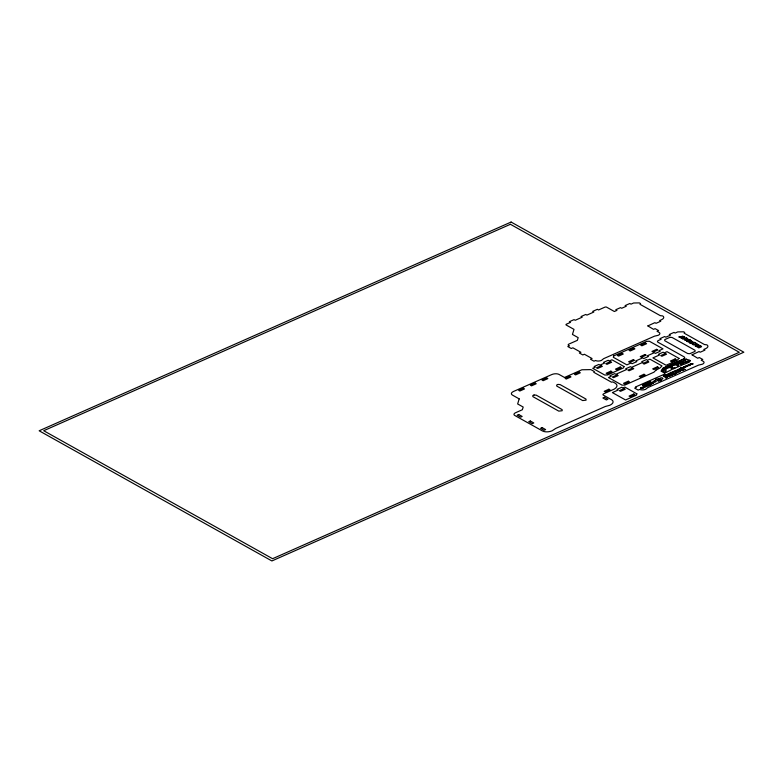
<?xml version="1.0" encoding="UTF-8"?>
<svg xmlns="http://www.w3.org/2000/svg" width="783" height="783" viewBox="0 0 783 783"><rect width="100%" height="100%" fill="white"/><g stroke="black" fill="none" stroke-linecap="round" stroke-linejoin="round"><path stroke-width="1.17" d="M671.305 372.532L672.489 372.542M701.548 346.722L699.64 347.016M642.589 384.962L644.292 385.089M644.252 385.305L644.399 385.324M699.17 347.231L698.671 347.906L699.513 347.525A2.046 0.969 -6.5 0 0 699.679 347.212M649.528 382.368L650.33 381.928L649.782 382.29M682.864 368.255L680.985 368.01M677.246 372.454L676.532 372.747M680.672 370.936L679.957 371.23M640.523 387.957L641.443 387.487L642.804 388.241L641.943 388.593L642.549 388.26L640.778 387.888M670.786 372.258L671.07 372.179M680.965 367.756L681.856 367.481L681.2 367.707M700.991 346.742L699.072 346.38L700.11 345.92L701.059 346.507M679.282 336.563C676.15 338.373 688.267 334.987 679.859 336.876M642.481 384.884L644.399 384.952M669.25 374.284L669.005 374.333M679.487 369.772L678.019 369.645M684.929 366.845L686.211 366.806M683.765 369.968L682.678 369.958M665.11 375.223L666.264 375.253M666.108 376.956L667.253 376.995M684.978 366.434L686.133 366.464M682.639 369.645L683.784 369.684M648.07 382.975L647.061 382.838L648.755 382.642M686.27 338.256L685.233 339.108L684.45 338.657L685.624 338.393A5.021 2.378 -6.5 0 0 686.348 338.197M693.855 342.504L692.818 343.346L692.035 342.905L693.209 342.641A5.021 2.378 -6.5 0 0 693.934 342.445M667.302 377.357L666.03 377.357M648.236 382.985L648.853 382.691M666.294 375.625L665.041 375.625M665.021 375.155L666.108 375.145M666.02 376.887L667.331 376.868M684.89 366.366L686.211 366.346M682.551 369.576L683.872 369.556M641.208 388.28L642.031 387.967M669.171 376.427L667.703 376.153L668.525 376.457M689.216 364.438L690.322 364.643M674.995 373.002L676.052 373.129M671.569 375.223L671.325 375.174A1.419 0.675 -6.5 0 0 671.011 375.253A1.909 0.91 -6.5 0 1 670.708 375.331L670.14 375.155L671.119 374.92M647.903 384.629L649.763 385.167L648.706 385.539L649.508 385.177L648.344 384.531L647.884 385.256M683.95 367.814L682.903 367.746M644.683 383.973L644.81 384.786L646.455 384.453L645.035 383.817M649.929 381.556L651.29 382.31L650.281 382.711L651.035 382.329M666.264 374.607L667.126 375.243M675.602 370.476L676.297 371.015M676.16 370.232L677.011 370.868M680.652 368.245L681.513 368.881M686.994 365.446L687.68 365.974M687.533 365.201L688.198 365.573M691.614 364.017L690.626 364.428M679.879 369.263L680.642 369.282L680.035 369.312M689.529 364.995L690.312 365.005L689.706 365.044M646.2 384.463L645.241 384.835M649.019 383.22L648.187 382.319L649.704 383.014L649.078 383.288M668.144 375.047L667.126 374.48M692.935 364.085L691.918 363.508M652.102 382.77L653.462 383.523L651.387 383.249C653.11 385.716 648.618 382.28 651.681 384.159L651.162 383.181L653.159 383.494L652.542 383.171M649.812 383.876L648.823 384.316L649.87 383.758L651.231 384.512L649.998 384.962L650.976 384.531M673.302 373.677L674.163 374.303M678.91 371.201L679.595 371.729M642.589 387.458L643.695 387.702L642.442 387.419C640.102 386.919 645.926 388.897 643.244 386.685M641.943 387.918L641.434 388.143M650.37 384.189L649.508 384.57L650.467 384.238M675.259 373.481L675.846 373.481L675.337 373.608M669.945 376.094L669.524 376.222M668.114 373.775L668.751 373.706M672.92 371.651L673.566 371.582M678.381 369.233L679.018 369.165M670.268 373.775L668.888 373.452L669.7 373.755M676.473 372.258L677.217 372.228M679.898 370.741L680.642 370.711M674.956 372.923L676.13 373.002M690.616 363.919L691.506 363.948M682.893 368.049L681.22 368M689.255 364.428L690.391 364.516M681.68 367.775L682.668 368.039M675.846 371.299L675.504 371.406M679.135 372.013L677.882 371.651L678.695 371.954M672.343 372.943L670.825 372.522M641.287 388.192L640.768 388.29M664.493 376.32L663.23 375.957L664.043 376.261M671.207 375.116L670.698 375.253M687.21 366.268L685.967 365.896L686.779 366.199M648.784 383.386L648.109 383.347M688.551 365.739L688.071 365.651M673.517 372.307L672.558 372.062M677.07 372.914L676.111 372.659M674.897 371.7L673.693 371.328L674.506 371.631M691.712 363.909L690.371 364.164M680.466 371.475L680.035 371.426M668.702 374.519L667.752 374.186M643.636 385.539L642.598 385.138M643.597 385.627L642.481 385.256M641.698 388.544L641.326 388.564M648.324 385.442L647.727 385.324A1.037 0.489 -6.5 0 1 647.561 385.226M645.564 386.136L646.67 386.391L645.417 386.107C643.861 386.479 648.314 386.176 646.249 385.735M644.761 384.776L644.409 384.61A1.037 0.489 -6.5 0 1 644.243 384.512M649.812 382.574L649.577 382.593M684.136 367.207L683.285 367.1L684.107 367.364M670.317 375.84L669.465 375.37L670.16 375.762M670.6 373.53L669.768 373.06L670.454 373.452M664.953 376.036L664.111 375.566L664.806 375.948M680.75 368.783L680.094 368.597L680.672 368.91M682.492 370.486L681.631 369.987L682.326 370.379M699.072 346.732L697.007 346.977L700.149 345.587L701.558 346.448M692.984 363.713L692.397 364.066M688.952 365.269C686.789 363.929 691.34 366.434 689.099 365.348M685.145 369.605L683.823 369.018L684.959 369.654M679.536 371.152L680.163 371.348M671.364 368.088L669.827 367.462L666.206 368.627L665.873 372.591L671.589 369.654L671.491 368.235M675.396 371.25L674.574 370.936L675.24 371.308M674.31 373.471L675.328 374.049L674.153 373.54M671.041 372.502L672.714 372.551M663.162 371.514L665.227 372.679L664.669 369.586L662.712 370.77L663.084 371.455M668.202 374.675L667.605 375.028M669.416 376.065L668.584 375.762L669.259 376.134M666.313 377.935L664.992 377.347L666.127 377.983M657.945 378.443L659.345 379.226M659.942 379.559L661.341 380.342M657.828 379.197L659.227 379.97M659.824 380.313L661.224 381.096M655.694 378.737L657.094 379.52M657.691 379.853L659.09 380.636M655.577 379.491L656.966 380.274M657.573 380.607L658.973 381.39M643.352 386.636L645.769 386.929L644.419 386.166L643.274 387.056M644.223 384.159A1.037 0.489 -6.5 0 1 644.556 383.895M647.531 384.864A1.037 0.489 -6.5 0 1 647.874 384.61M681.787 336.954A1.507 0.714 -6.5 0 0 681.768 338.06A1.507 0.714 -6.5 0 0 684.048 337.669A1.507 0.714 -6.5 0 0 683.226 336.7A1.967 0.93 -6.5 0 0 681.993 337.052M696.048 344.931A1.507 0.714 -6.5 0 0 696.028 346.037A1.507 0.714 -6.5 0 0 698.309 345.646A1.507 0.714 -6.5 0 0 697.487 344.677A1.967 0.93 -6.5 0 0 696.253 345.029M678.381 366.601C673.057 360.562 666.509 372.258 678.362 366.689M678.342 363.684L675.67 364.584L678.019 363.243L678.342 363.684M677.52 364.966L679.233 366.395L682.747 364.761L679.213 363.743L677.53 364.937M679.36 362.764L679.253 363.283L680.946 363.752L683.275 362.715L681.973 361.824L679.36 362.764M647.874 325.934L653.551 329.34L655.126 328.645L658.62 330.592L657.045 331.287L659.051 332.413A4.258 2.016 -6.5 0 1 658.16 335.33L654.519 336.161L603.576 358.692L601.481 360.395A4.258 2.016 -6.5 0 1 595.56 360.493L593.984 361.188L590.49 359.24L592.065 358.536L584.392 354.249L582.816 354.944L579.332 352.996L580.898 352.301L572.862 347.799L571.296 348.504L567.802 346.546L569.378 345.851L568.556 345.391A1.967 0.93 -6.5 0 1 568.967 344.05L577.355 340.341L578.177 337.649L572.451 334.439L573.988 329.369L566.226 325.033A1.312 0.626 -6.5 0 1 566.5 324.133L570.504 322.361L569.339 321.715L574.056 319.63L575.221 320.276L582.2 317.193L581.045 316.538L585.762 314.453L586.927 315.099L593.827 312.045L592.662 311.399L597.39 309.305L598.555 309.96L604.789 307.2A1.312 0.626 -6.5 0 1 606.61 307.171L614.371 311.507L616.955 310.371L615.79 309.716L620.508 307.631L621.673 308.277L626.273 306.241L625.118 305.595L629.835 303.501L631 304.156L633.623 302.992L639.398 302.904L640.563 303.559L639.965 304.274L660.323 315.657L662.663 315.911A5.569 2.643 -6.5 0 1 661.508 319.728L659.599 320.57L660.764 321.226L656.046 323.31L654.882 322.665L647.893 325.885M692.045 354.836L697.722 358.242L699.297 357.537L702.791 359.495L701.216 360.19L703.222 361.315A4.258 2.016 -6.5 0 1 702.331 364.232L698.69 365.064L647.747 387.595L645.652 389.298A4.258 2.016 -6.5 0 1 639.731 389.396L638.155 390.091L634.661 388.133L636.236 387.438L635.463 387.008L664.033 374.372A1.967 0.93 -6.5 0 0 664.444 373.021L661.038 371.122L662.995 368.088L683.393 359.074A3.279 1.556 -6.5 0 0 684.068 356.833L657.955 342.22A2.623 1.243 -6.5 0 1 658.503 340.429L661.126 339.264L659.961 338.618L664.679 336.533L665.844 337.179L670.454 335.144L669.289 334.498L674.006 332.403L675.171 333.059L677.794 331.894L683.569 331.806L684.734 332.462L684.136 333.176L704.494 344.559L706.834 344.814A5.569 2.643 -6.5 0 1 705.679 348.631L703.77 349.472L704.935 350.128L700.217 352.213L699.053 351.557L692.064 354.787M519.188 398.88L517.651 403.95L523.181 407.043L522.359 409.734L515.537 412.749A3.935 1.869 -6.5 0 0 514.725 415.44L542.492 430.973A6.881 3.259 -6.5 0 0 552.074 430.816L555.695 428.438L605.318 406.485L609.8 405.281A8.192 3.886 -6.5 0 0 611.817 399.859L603.331 395.112A1.967 0.93 -6.5 0 1 603.742 393.771L614.312 389.092A9.504 4.502 -6.5 0 0 615.125 383.181L612.932 381.947L611.435 382.163L593.768 372.287L594.366 371.573L590.891 369.625L581.906 369.772L564.494 377.475L559.062 374.431A5.246 2.486 -6.5 0 0 551.77 374.558L513.482 391.48A5.246 2.486 -6.5 0 0 512.395 395.072L519.188 398.88M613.706 355.922L613.295 357.273L626.87 364.868L630.971 363.048L632.135 363.704L636.853 361.619L635.688 360.963L642.598 357.909L643.763 358.555L648.481 356.471L647.316 355.825L654.304 352.732L655.469 353.387L660.186 351.293L659.022 350.647L663.015 348.875L649.44 341.28L646.699 341.329L613.706 355.922M623.992 366.513L623.581 367.863L607.481 374.988L604.74 375.028L592.721 368.304L595.305 367.158L594.14 366.513L598.858 364.428L600.023 365.074L604.623 363.038L603.458 362.392L608.185 360.297L609.35 360.953L611.963 359.788L623.992 366.513M636.853 393.81L636.442 395.161L625.558 399.976L612.365 392.596L618.208 390.012L617.043 389.366L621.761 387.272L622.925 387.928L624.824 387.086L636.853 393.81M675.289 362.911L671.06 364.849L675.289 362.911M687.67 339.881L686.818 341.28L687.171 339.891C681.22 341.476 691.458 337.434 686.789 339.675L689.921 339.871L687.67 339.881M690.195 360.748L689.197 362.216L683.97 364.349L681.141 363.88L690.195 360.748M663.142 368.724L661.684 370.799L665.961 368.362L663.142 368.724M690.743 340.996C685.928 346.272 697.868 338.765 690.185 342.484C694.991 337.219 683.06 344.726 690.743 340.996M676.209 362.568L675.142 363.664L669.808 365.455L670.542 366.787L677.755 362.989L676.209 362.568M655.929 370.153L653.942 372.199L624.795 385.099L622.054 385.138L608.479 377.543L611.151 376.359L609.986 375.713L614.704 373.628L615.869 374.274L626.85 369.419L625.686 368.764L630.413 366.679L631.578 367.335L642.872 362.333L641.708 361.687L646.425 359.593L647.59 360.249L649.949 359.201L661.978 365.925L659.991 367.971L655.929 370.153M679.008 358.389L677.031 360.434L666.108 365.269L652.914 357.89L659.56 354.953L658.395 354.308L663.113 352.213L664.278 352.869L666.989 351.665L679.008 358.389M686.251 359.24L685.037 360.317L678.362 362.715L676.933 362.186L684.156 358.976L686.251 359.24M686.671 359.348L682.619 361.746L683.765 362.529L689.725 360.2L686.671 359.348M686.857 338.148L684.665 340.076L684.988 339.303L684.019 338.765L682.482 338.853L686.857 338.148M694.433 342.396L692.241 344.314L692.573 343.551L691.604 343.003L690.068 343.101L694.433 342.396M679.624 368.773L679.664 368.764M669.103 365.612L663.641 368.186L670.062 367.07L669.103 365.612M511.103 222.049L39.15 430.787L271.897 560.951L743.85 352.213L511.103 222.049M510.418 224.29L43.711 430.719L272.582 558.71L739.289 352.281L510.418 224.29M523.367 388.28L518.649 390.365L519.814 391.02L524.532 388.926L523.367 388.28M535.073 383.102L530.345 385.187L531.51 385.843L536.238 383.758L535.073 383.102M546.7 377.964L541.973 380.049L543.138 380.704L547.855 378.61L546.7 377.964M569.818 376.28L565.101 378.365L566.266 379.021L570.983 376.936L569.818 376.28M579.146 372.16L574.428 374.245L575.583 374.9L580.311 372.806L579.146 372.16M622.113 353.368L617.395 355.462L618.56 356.108L623.278 354.024L622.113 353.368M633.741 348.229L629.023 350.314L630.188 350.97L634.905 348.875L633.741 348.229M645.446 343.052L640.719 345.137L641.884 345.792L646.611 343.708L645.446 343.052M534.055 394.994L532.802 395.542L532.851 396.619L558.778 411.124L562.174 410.723L562.125 409.646L536.198 395.141L534.055 394.994M557.936 384.433L556.684 384.982L556.733 386.058L582.669 400.563L586.056 400.162L586.017 399.085L560.08 384.58L557.936 384.433M601.187 365.73L596.47 367.814L597.635 368.46L602.352 366.375L601.187 365.73M610.505 361.599L605.788 363.694L606.952 364.34L611.67 362.255L610.505 361.599M669.935 337.316L664.698 339.636L664.738 340.713L687.699 353.544L689.843 353.691L695.079 351.371L695.04 350.295L672.078 337.463L669.935 337.316M633.359 359.661L628.641 361.746L629.806 362.402L634.524 360.317L633.359 359.661M644.986 354.523L640.269 356.608L641.434 357.254L646.151 355.169L644.986 354.523M656.692 349.345L651.975 351.43L653.139 352.086L657.857 349.991L656.692 349.345M610.887 371.152L606.159 373.237L607.324 373.882L612.052 371.798L610.887 371.152M620.205 367.021L615.487 369.116L616.652 369.762L621.369 367.677L620.205 367.021M518.689 414.501L517.113 415.196L520.607 417.153L522.173 416.458L518.689 414.501M690.273 340.067L687.131 341.457L690.273 340.067M617.033 374.93L612.316 377.014L613.481 377.66L618.198 375.576L617.033 374.93M632.615 368.03L627.897 370.124L629.062 370.77L633.78 368.685L632.615 368.03M647.707 361.364L642.99 363.449L644.155 364.095L648.872 362.01L647.707 361.364M665.442 353.515L660.725 355.609L661.889 356.255L666.607 354.17L665.442 353.515M695.461 342.964L695.852 343.561L693.082 344.784L697.301 344.001L695.461 342.964M530.297 421L528.731 421.694L532.215 423.652L533.791 422.957L530.297 421M657.407 366.787L652.689 368.871L653.844 369.527L658.572 367.433L657.407 366.787M675.142 358.937L670.414 361.032L671.579 361.677L676.306 359.593L675.142 358.937M608.91 389.229L604.192 391.314L605.357 391.96L610.074 389.875L608.91 389.229M628.289 381.213L623.562 383.308L624.726 383.954L629.444 381.869L628.289 381.213M643.988 374.274L639.271 376.359L640.435 377.014L645.153 374.92L643.988 374.274M624.09 388.574L619.363 390.668L620.528 391.314L625.255 389.229L624.09 388.574M604.437 397.294L602.861 397.989L606.355 399.937L607.931 399.242L604.437 397.294M672.734 368.225L672.147 368.49L672.577 369.204L674.917 368.264L672.803 368.206M542.149 427.626L540.573 428.321L544.068 430.278L545.643 429.583L542.149 427.626M645.525 383.504L647.561 383.964L646.895 382.897L647.345 383.915L645.525 383.504M670.473 372.747L671.481 373.315L670.473 372.747M677.364 369.703L678.792 370.506L677.364 369.703M684.117 366.718L685.546 367.521L684.117 366.718M654.823 380.695L652.797 381.595L654.294 382.427L656.32 381.536L654.823 380.695M646.68 385.167L648.04 385.931L646.68 385.167M671.481 374.48L672.489 375.047L671.481 374.48M672.382 374.088L672.754 374.93L672.47 374.196L673.899 374.421L672.382 374.088M670.835 375.497L671.462 375.517L670.865 375.507M633.78 394.006L629.062 396.09L630.227 396.736L634.944 394.652L633.78 394.006M681.846 338.393A2.016 0.959 -6.5 0 0 684.792 337.248A2.016 0.959 -6.5 0 0 681.719 336.739A2.016 0.959 -6.5 0 0 681.846 338.393M696.107 346.37A2.016 0.959 -6.5 0 0 699.053 345.225A2.016 0.959 -6.5 0 0 695.989 344.716A2.016 0.959 -6.5 0 0 696.107 346.37M660.382 379.373A1.674 0.793 -6.5 0 0 662.888 378.473A1.674 0.793 -6.5 0 0 660.402 377.993A1.674 0.793 -6.5 0 0 660.382 379.373"/></g></svg>
